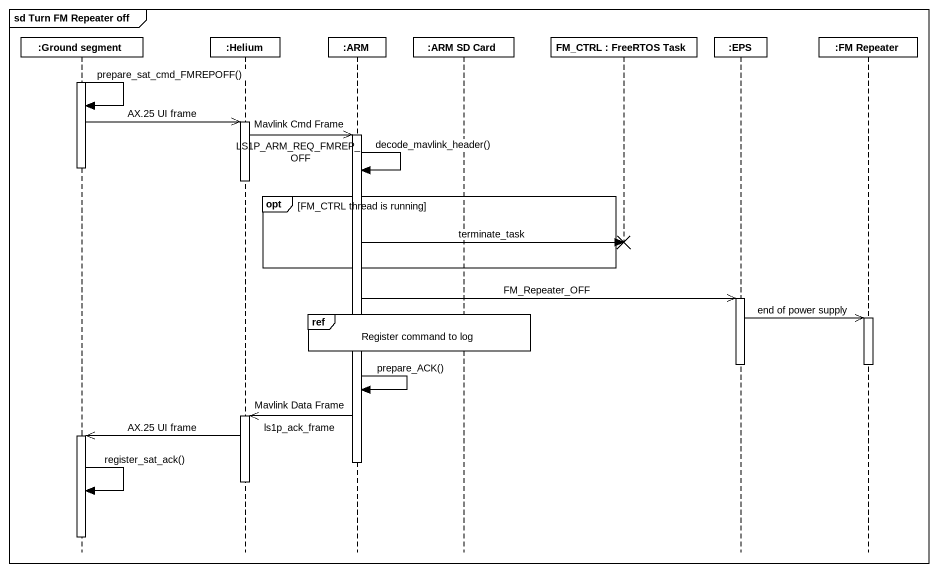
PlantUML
@startuml
mainframe sd Turn FM Repeater off
hide footbox
participant ":Ground segment" as Ground_segment
participant ":Helium" as Helium
participant ":ARM" as ARM
participant ":ARM SD Card" as ARM_SD_Card
participant "FM_CTRL : FreeRTOS Task" as FM_CTRL
participant ":EPS" as EPS
participant ":FM Repeater" as FM_Repeater

activate Ground_segment
Ground_segment -> Ground_segment : prepare_sat_cmd_FMREPOFF()
Ground_segment ->> Helium : AX.25 UI frame
activate Helium
Helium ->> ARM : Mavlink Cmd Frame\nLS1P_ARM_REQ_FMREP_OFF
activate ARM
deactivate Ground_segment
ARM -> ARM : decode_mavlink_header()
deactivate Helium
opt FM_CTRL thread is running
  ARM -> FM_CTRL !! : terminate_task
end
ARM ->> EPS : FM_Repeater_OFF
activate EPS
ref over ARM, ARM_SD_Card : Register command to log
EPS ->> FM_Repeater : end of power supply
activate FM_Repeater
deactivate FM_Repeater
deactivate EPS
ARM -> ARM : prepare_ACK()
ARM ->> Helium : Mavlink Data Frame\nls1p_ack_frame
activate Helium
Helium ->> Ground_segment : AX.25 UI frame
activate Ground_segment
deactivate ARM
deactivate Helium
Ground_segment -> Ground_segment : register_sat_ack()
deactivate Ground_segment
@enduml
